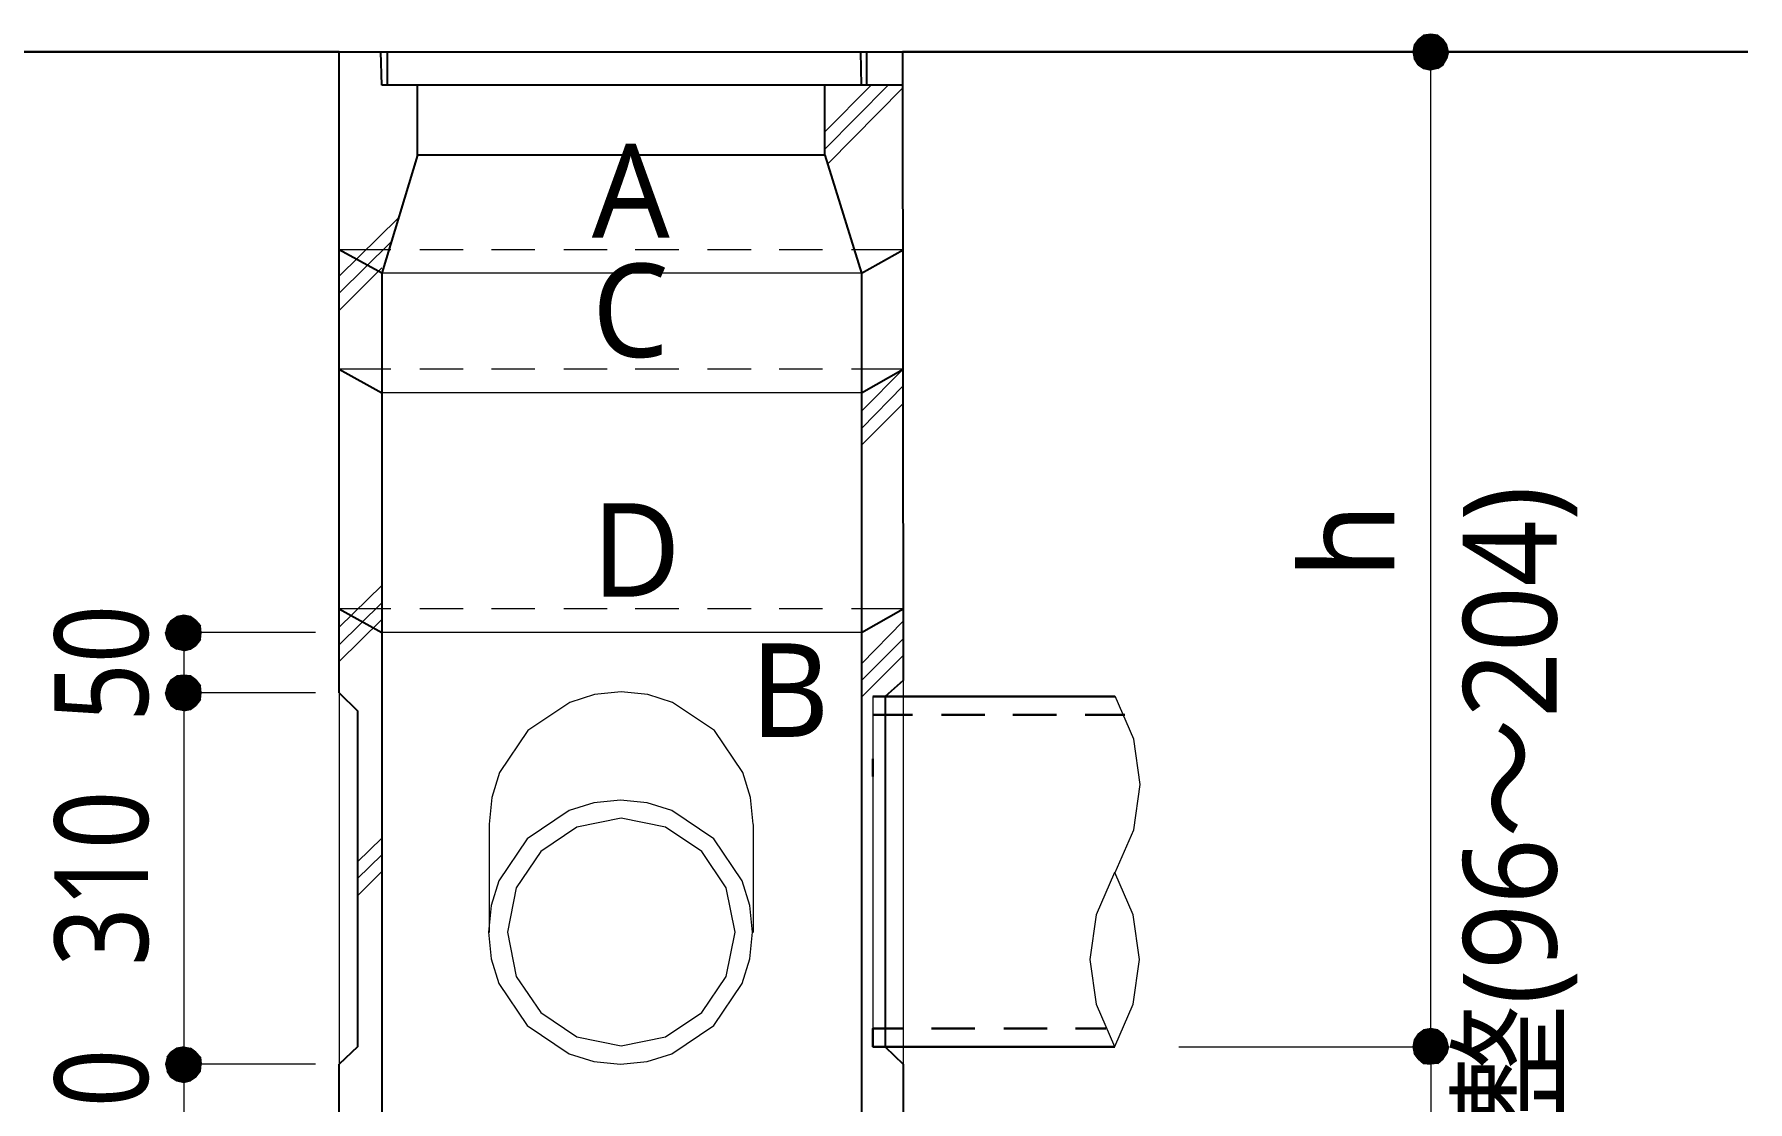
# Model space of a CAD drawing. Header units: millimetres. Extents: x 0 to 420, y 0 to 297.
# Drawn here: x 152.03 to 199.67, y 225.06 to 254.74 of the extents above; entities that cross this region are included whole.
import ezdxf
from ezdxf.enums import TextEntityAlignment as Align

# ---------------------------------------------------------------- set-up
doc = ezdxf.new("R2010")
doc.units = ezdxf.units.MM
doc.styles.add('kst32b', font='NotoSansJP-Variable.ttf')

msp = doc.modelspace()

# ---------------------------------------------------------------- hatches: boundary and pattern name
for points in [[(190.394, 254.445), (190.352, 254.254), (190.86, 254.254), (190.394, 254.445)], [(156.379, 238.548), (156.189, 238.591), (156.189, 238.104), (156.379, 238.548)], [(156.379, 236.897), (156.189, 236.918), (156.189, 236.432), (156.379, 236.897)], [(190.394, 226.78), (190.352, 226.589), (190.86, 226.589), (190.394, 226.78)], [(155.998, 225.637), (156.189, 225.594), (156.189, 226.102), (155.998, 225.637)]]:
    msp.add_hatch(color=7).paths.add_polyline_path(points)
h = msp.add_hatch(color=7)
h.paths.add_polyline_path([(190.86, 254.741), (190.648, 254.72), (190.86, 254.254), (190.86, 254.741)])
h.paths.add_polyline_path([(190.648, 254.72), (190.86, 254.254), (190.5, 254.593), (190.648, 254.72)])
h.paths.add_polyline_path([(190.86, 254.254), (190.5, 254.593), (190.394, 254.445), (190.86, 254.254)])
h = msp.add_hatch(color=7)
h.paths.add_polyline_path([(191.304, 254.445), (191.199, 254.593), (190.86, 254.254), (191.304, 254.445)])
h.paths.add_polyline_path([(191.199, 254.593), (190.86, 254.254), (191.05, 254.72), (191.199, 254.593)])
h.paths.add_polyline_path([(190.86, 254.254), (191.05, 254.72), (190.86, 254.741), (190.86, 254.254)])
h = msp.add_hatch(color=7)
h.paths.add_polyline_path([(191.199, 253.894), (191.304, 254.063), (190.86, 254.254), (191.199, 253.894)])
h.paths.add_polyline_path([(191.304, 254.063), (190.86, 254.254), (191.347, 254.254), (191.304, 254.063)])
h.paths.add_polyline_path([(190.86, 254.254), (191.347, 254.254), (191.304, 254.445), (190.86, 254.254)])
h = msp.add_hatch(color=7)
h.paths.add_polyline_path([(190.352, 254.254), (190.394, 254.063), (190.86, 254.254), (190.352, 254.254)])
h.paths.add_polyline_path([(190.394, 254.063), (190.86, 254.254), (190.5, 253.894), (190.394, 254.063)])
h.paths.add_polyline_path([(190.86, 254.254), (190.5, 253.894), (190.648, 253.788), (190.86, 254.254)])
h = msp.add_hatch(color=7)
h.paths.add_polyline_path([(190.648, 253.788), (190.86, 253.746), (190.86, 254.254), (190.648, 253.788)])
h.paths.add_polyline_path([(190.86, 253.746), (190.86, 254.254), (191.05, 253.788), (190.86, 253.746)])
h.paths.add_polyline_path([(190.86, 254.254), (191.05, 253.788), (191.199, 253.894), (190.86, 254.254)])
h = msp.add_hatch(color=7)
h.paths.add_polyline_path([(155.723, 238.294), (155.681, 238.104), (156.189, 238.104), (155.723, 238.294)])
h.paths.add_polyline_path([(155.681, 238.104), (156.189, 238.104), (155.723, 237.913), (155.681, 238.104)])
h.paths.add_polyline_path([(156.189, 238.104), (155.723, 237.913), (155.829, 237.744), (156.189, 238.104)])
h = msp.add_hatch(color=7)
h.paths.add_polyline_path([(156.189, 238.591), (155.998, 238.548), (156.189, 238.104), (156.189, 238.591)])
h.paths.add_polyline_path([(155.998, 238.548), (156.189, 238.104), (155.829, 238.442), (155.998, 238.548)])
h.paths.add_polyline_path([(156.189, 238.104), (155.829, 238.442), (155.723, 238.294), (156.189, 238.104)])
h = msp.add_hatch(color=7)
h.paths.add_polyline_path([(156.676, 238.104), (156.654, 238.294), (156.189, 238.104), (156.676, 238.104)])
h.paths.add_polyline_path([(156.654, 238.294), (156.189, 238.104), (156.528, 238.442), (156.654, 238.294)])
h.paths.add_polyline_path([(156.189, 238.104), (156.528, 238.442), (156.379, 238.548), (156.189, 238.104)])
h = msp.add_hatch(color=7)
h.paths.add_polyline_path([(155.829, 237.744), (155.998, 237.638), (156.189, 238.104), (155.829, 237.744)])
h.paths.add_polyline_path([(155.998, 237.638), (156.189, 238.104), (156.189, 237.596), (155.998, 237.638)])
h.paths.add_polyline_path([(156.189, 238.104), (156.189, 237.596), (156.379, 237.638), (156.189, 238.104)])
h = msp.add_hatch(color=7)
h.paths.add_polyline_path([(156.379, 237.638), (156.528, 237.744), (156.189, 238.104), (156.379, 237.638)])
h.paths.add_polyline_path([(156.528, 237.744), (156.189, 238.104), (156.654, 237.913), (156.528, 237.744)])
h.paths.add_polyline_path([(156.189, 238.104), (156.654, 237.913), (156.676, 238.104), (156.189, 238.104)])
h = msp.add_hatch(color=7)
h.paths.add_polyline_path([(156.189, 236.918), (155.998, 236.897), (156.189, 236.432), (156.189, 236.918)])
h.paths.add_polyline_path([(155.998, 236.897), (156.189, 236.432), (155.829, 236.791), (155.998, 236.897)])
h.paths.add_polyline_path([(156.189, 236.432), (155.829, 236.791), (155.723, 236.622), (156.189, 236.432)])
h = msp.add_hatch(color=7)
h.paths.add_polyline_path([(156.676, 236.432), (156.654, 236.622), (156.189, 236.432), (156.676, 236.432)])
h.paths.add_polyline_path([(156.654, 236.622), (156.189, 236.432), (156.528, 236.791), (156.654, 236.622)])
h.paths.add_polyline_path([(156.189, 236.432), (156.528, 236.791), (156.379, 236.897), (156.189, 236.432)])
h = msp.add_hatch(color=7)
h.paths.add_polyline_path([(155.723, 236.622), (155.681, 236.432), (156.189, 236.432), (155.723, 236.622)])
h.paths.add_polyline_path([(155.681, 236.432), (156.189, 236.432), (155.723, 236.241), (155.681, 236.432)])
h.paths.add_polyline_path([(156.189, 236.432), (155.723, 236.241), (155.829, 236.072), (156.189, 236.432)])
h = msp.add_hatch(color=7)
h.paths.add_polyline_path([(155.829, 236.072), (155.998, 235.966), (156.189, 236.432), (155.829, 236.072)])
h.paths.add_polyline_path([(155.998, 235.966), (156.189, 236.432), (156.189, 235.924), (155.998, 235.966)])
h.paths.add_polyline_path([(156.189, 236.432), (156.189, 235.924), (156.379, 235.966), (156.189, 236.432)])
h = msp.add_hatch(color=7)
h.paths.add_polyline_path([(156.379, 235.966), (156.528, 236.072), (156.189, 236.432), (156.379, 235.966)])
h.paths.add_polyline_path([(156.528, 236.072), (156.189, 236.432), (156.654, 236.241), (156.528, 236.072)])
h.paths.add_polyline_path([(156.189, 236.432), (156.654, 236.241), (156.676, 236.432), (156.189, 236.432)])
h = msp.add_hatch(color=7)
h.paths.add_polyline_path([(190.86, 227.097), (190.648, 227.055), (190.86, 226.589), (190.86, 227.097)])
h.paths.add_polyline_path([(190.648, 227.055), (190.86, 226.589), (190.5, 226.949), (190.648, 227.055)])
h.paths.add_polyline_path([(190.86, 226.589), (190.5, 226.949), (190.394, 226.78), (190.86, 226.589)])
h = msp.add_hatch(color=7)
h.paths.add_polyline_path([(191.304, 226.78), (191.199, 226.949), (190.86, 226.589), (191.304, 226.78)])
h.paths.add_polyline_path([(191.199, 226.949), (190.86, 226.589), (191.05, 227.055), (191.199, 226.949)])
h.paths.add_polyline_path([(190.86, 226.589), (191.05, 227.055), (190.86, 227.097), (190.86, 226.589)])
h = msp.add_hatch(color=7)
h.paths.add_polyline_path([(191.199, 226.25), (191.304, 226.399), (190.86, 226.589), (191.199, 226.25)])
h.paths.add_polyline_path([(191.304, 226.399), (190.86, 226.589), (191.347, 226.589), (191.304, 226.399)])
h.paths.add_polyline_path([(190.86, 226.589), (191.347, 226.589), (191.304, 226.78), (190.86, 226.589)])
h = msp.add_hatch(color=7)
h.paths.add_polyline_path([(155.998, 226.547), (155.829, 226.441), (156.189, 226.102), (155.998, 226.547)])
h.paths.add_polyline_path([(155.829, 226.441), (156.189, 226.102), (155.723, 226.293), (155.829, 226.441)])
h.paths.add_polyline_path([(156.189, 226.102), (155.723, 226.293), (155.681, 226.102), (156.189, 226.102)])
h = msp.add_hatch(color=7)
h.paths.add_polyline_path([(156.528, 226.441), (156.379, 226.547), (156.189, 226.102), (156.528, 226.441)])
h.paths.add_polyline_path([(156.379, 226.547), (156.189, 226.102), (156.189, 226.589), (156.379, 226.547)])
h.paths.add_polyline_path([(156.189, 226.102), (156.189, 226.589), (155.998, 226.547), (156.189, 226.102)])
h = msp.add_hatch(color=7)
h.paths.add_polyline_path([(156.654, 225.912), (156.676, 226.102), (156.189, 226.102), (156.654, 225.912)])
h.paths.add_polyline_path([(156.676, 226.102), (156.189, 226.102), (156.654, 226.293), (156.676, 226.102)])
h.paths.add_polyline_path([(156.189, 226.102), (156.654, 226.293), (156.528, 226.441), (156.189, 226.102)])
h = msp.add_hatch(color=7)
h.paths.add_polyline_path([(190.352, 226.589), (190.394, 226.399), (190.86, 226.589), (190.352, 226.589)])
h.paths.add_polyline_path([(190.394, 226.399), (190.86, 226.589), (190.5, 226.25), (190.394, 226.399)])
h.paths.add_polyline_path([(190.86, 226.589), (190.5, 226.25), (190.648, 226.123), (190.86, 226.589)])
h = msp.add_hatch(color=7)
h.paths.add_polyline_path([(190.648, 226.123), (190.86, 226.102), (190.86, 226.589), (190.648, 226.123)])
h.paths.add_polyline_path([(190.86, 226.102), (190.86, 226.589), (191.05, 226.123), (190.86, 226.102)])
h.paths.add_polyline_path([(190.86, 226.589), (191.05, 226.123), (191.199, 226.25), (190.86, 226.589)])
h = msp.add_hatch(color=7)
h.paths.add_polyline_path([(155.681, 226.102), (155.723, 225.912), (156.189, 226.102), (155.681, 226.102)])
h.paths.add_polyline_path([(155.723, 225.912), (156.189, 226.102), (155.829, 225.742), (155.723, 225.912)])
h.paths.add_polyline_path([(156.189, 226.102), (155.829, 225.742), (155.998, 225.637), (156.189, 226.102)])
h = msp.add_hatch(color=7)
h.paths.add_polyline_path([(156.189, 225.594), (156.379, 225.637), (156.189, 226.102), (156.189, 225.594)])
h.paths.add_polyline_path([(156.379, 225.637), (156.189, 226.102), (156.528, 225.742), (156.379, 225.637)])
h.paths.add_polyline_path([(156.189, 226.102), (156.528, 225.742), (156.654, 225.912), (156.189, 226.102)])

# ---------------------------------------------------------------- linework, layer by layer
at = {"lineweight": 0}
for points in [[(190.394, 254.445), (190.352, 254.254), (190.86, 254.254)], [(190.86, 254.254), (190.5, 254.593), (190.394, 254.445)], [(190.648, 254.72), (190.86, 254.254), (190.5, 254.593)], [(190.86, 254.741), (190.648, 254.72), (190.86, 254.254)], [(190.86, 254.254), (191.05, 254.72), (190.86, 254.741)], [(191.199, 254.593), (190.86, 254.254), (191.05, 254.72)], [(191.304, 254.445), (191.199, 254.593), (190.86, 254.254)], [(190.86, 254.254), (191.347, 254.254), (191.304, 254.445)], [(190.352, 254.254), (190.394, 254.063), (190.86, 254.254)], [(190.394, 254.063), (190.86, 254.254), (190.5, 253.894)], [(190.86, 254.254), (190.5, 253.894), (190.648, 253.788)], [(190.648, 253.788), (190.86, 253.746), (190.86, 254.254)], [(190.86, 253.746), (190.86, 254.254), (191.05, 253.788)], [(190.86, 254.254), (191.05, 253.788), (191.199, 253.894)], [(191.199, 253.894), (191.304, 254.063), (190.86, 254.254)], [(191.304, 254.063), (190.86, 254.254), (191.347, 254.254)], [(155.723, 238.294), (155.681, 238.104), (156.189, 238.104)], [(156.189, 238.104), (155.829, 238.442), (155.723, 238.294)], [(155.998, 238.548), (156.189, 238.104), (155.829, 238.442)], [(156.189, 238.591), (155.998, 238.548), (156.189, 238.104)], [(156.379, 238.548), (156.189, 238.591), (156.189, 238.104)], [(156.189, 238.104), (156.528, 238.442), (156.379, 238.548)], [(156.654, 238.294), (156.189, 238.104), (156.528, 238.442)], [(156.676, 238.104), (156.654, 238.294), (156.189, 238.104)], [(155.681, 238.104), (156.189, 238.104), (155.723, 237.913)], [(156.189, 238.104), (155.723, 237.913), (155.829, 237.744)], [(155.829, 237.744), (155.998, 237.638), (156.189, 238.104)], [(155.998, 237.638), (156.189, 238.104), (156.189, 237.596)], [(156.189, 238.104), (156.189, 237.596), (156.379, 237.638)], [(156.379, 237.638), (156.528, 237.744), (156.189, 238.104)], [(156.528, 237.744), (156.189, 238.104), (156.654, 237.913)], [(156.189, 238.104), (156.654, 237.913), (156.676, 238.104)], [(156.189, 236.432), (155.829, 236.791), (155.723, 236.622)], [(155.998, 236.897), (156.189, 236.432), (155.829, 236.791)], [(156.189, 236.918), (155.998, 236.897), (156.189, 236.432)], [(156.379, 236.897), (156.189, 236.918), (156.189, 236.432)], [(156.189, 236.432), (156.528, 236.791), (156.379, 236.897)], [(156.654, 236.622), (156.189, 236.432), (156.528, 236.791)], [(155.723, 236.622), (155.681, 236.432), (156.189, 236.432)], [(155.681, 236.432), (156.189, 236.432), (155.723, 236.241)], [(156.189, 236.432), (155.723, 236.241), (155.829, 236.072)], [(155.829, 236.072), (155.998, 235.966), (156.189, 236.432)], [(155.998, 235.966), (156.189, 236.432), (156.189, 235.924)], [(156.676, 236.432), (156.654, 236.622), (156.189, 236.432)], [(156.189, 236.432), (156.189, 235.924), (156.379, 235.966)], [(156.379, 235.966), (156.528, 236.072), (156.189, 236.432)], [(156.528, 236.072), (156.189, 236.432), (156.654, 236.241)], [(156.189, 236.432), (156.654, 236.241), (156.676, 236.432)], [(190.394, 226.78), (190.352, 226.589), (190.86, 226.589)], [(190.86, 226.589), (190.5, 226.949), (190.394, 226.78)], [(190.648, 227.055), (190.86, 226.589), (190.5, 226.949)], [(190.86, 227.097), (190.648, 227.055), (190.86, 226.589)], [(190.86, 226.589), (191.05, 227.055), (190.86, 227.097)], [(191.199, 226.949), (190.86, 226.589), (191.05, 227.055)], [(191.304, 226.78), (191.199, 226.949), (190.86, 226.589)], [(190.86, 226.589), (191.347, 226.589), (191.304, 226.78)], [(156.189, 226.102), (155.723, 226.293), (155.681, 226.102)], [(155.829, 226.441), (156.189, 226.102), (155.723, 226.293)], [(155.998, 226.547), (155.829, 226.441), (156.189, 226.102)], [(156.189, 226.102), (156.189, 226.589), (155.998, 226.547)], [(156.379, 226.547), (156.189, 226.102), (156.189, 226.589)], [(156.528, 226.441), (156.379, 226.547), (156.189, 226.102)], [(156.189, 226.102), (156.654, 226.293), (156.528, 226.441)], [(156.676, 226.102), (156.189, 226.102), (156.654, 226.293)], [(190.352, 226.589), (190.394, 226.399), (190.86, 226.589)], [(190.394, 226.399), (190.86, 226.589), (190.5, 226.25)], [(190.86, 226.589), (190.5, 226.25), (190.648, 226.123)], [(190.648, 226.123), (190.86, 226.102), (190.86, 226.589)], [(190.86, 226.102), (190.86, 226.589), (191.05, 226.123)], [(190.86, 226.589), (191.05, 226.123), (191.199, 226.25)], [(191.199, 226.25), (191.304, 226.399), (190.86, 226.589)], [(191.304, 226.399), (190.86, 226.589), (191.347, 226.589)], [(155.681, 226.102), (155.723, 225.912), (156.189, 226.102)], [(155.723, 225.912), (156.189, 226.102), (155.829, 225.742)], [(156.189, 226.102), (155.829, 225.742), (155.998, 225.637)], [(155.998, 225.637), (156.189, 225.594), (156.189, 226.102)], [(156.189, 225.594), (156.379, 225.637), (156.189, 226.102)], [(156.379, 225.637), (156.189, 226.102), (156.528, 225.742)], [(156.189, 226.102), (156.528, 225.742), (156.654, 225.912)], [(156.654, 225.912), (156.676, 226.102), (156.189, 226.102)]]:
    msp.add_lwpolyline(points, close=True, dxfattribs=at)
at = {"lineweight": 30}
for points in [[(160.507, 254.254), (137.075, 254.254)], [(176.17, 254.254), (199.665, 254.254)], [(182.076, 236.326), (175.345, 236.326)], [(175.345, 235.818), (176.445, 235.818)], [(177.25, 235.818), (178.456, 235.818)], [(179.239, 235.818), (180.446, 235.818)], [(181.25, 235.818), (182.351, 235.818)], [(175.345, 234.59), (175.345, 234.103)], [(176.191, 227.097), (175.345, 227.097), (175.345, 226.589), (182.076, 226.589)], [(178.181, 227.097), (176.975, 227.097)], [(180.192, 227.097), (178.985, 227.097)], [(181.822, 227.097), (180.975, 227.097)]]:
    msp.add_lwpolyline(points, dxfattribs=at)
at = {"lineweight": 25}
for points in [[(160.507, 254.254), (176.17, 254.254)], [(160.507, 236.432), (160.507, 254.254)], [(161.692, 253.323), (161.671, 254.254)], [(161.84, 254.254), (161.84, 253.323)], [(175.027, 253.323), (175.006, 254.254)], [(175.175, 253.323), (175.175, 254.254)], [(176.17, 254.254), (176.191, 236.77)], [(176.191, 253.323), (161.692, 253.323)], [(174.011, 251.375), (162.687, 251.375), (162.687, 253.323)], [(174.011, 251.375), (174.011, 253.323)], [(162.687, 251.375), (161.692, 248.095)], [(174.011, 251.375), (175.027, 248.095)], [(161.692, 248.095), (160.507, 248.751)], [(175.027, 248.095), (176.191, 248.751)], [(161.692, 248.095), (161.692, 222.102)], [(175.027, 248.095), (175.027, 222.102)], [(160.507, 245.428), (161.692, 244.771)], [(175.027, 244.771), (176.191, 245.428)], [(160.507, 238.76), (161.692, 238.104)], [(175.027, 238.104), (176.191, 238.76)], [(176.191, 236.77), (175.683, 236.326), (175.683, 226.589), (176.191, 226.102)], [(160.507, 236.432), (161.015, 235.924), (161.015, 226.589), (160.507, 226.102)], [(160.507, 222.102), (160.507, 226.102)], [(176.191, 226.102), (176.191, 222.102)]]:
    msp.add_lwpolyline(points, dxfattribs=at)
at = {"lineweight": 13}
for points in [[(183.854, 226.589), (190.86, 226.589), (190.86, 254.254)], [(175.302, 253.323), (174.011, 252.031)], [(174.011, 251.545), (175.768, 253.323)], [(176.191, 253.259), (174.096, 251.142)], [(160.507, 248.01), (162.158, 249.64)], [(161.946, 248.962), (160.507, 247.544)], [(161.946, 248.751), (160.507, 248.751)], [(163.957, 248.751), (162.751, 248.751)], [(165.947, 248.751), (164.74, 248.751)], [(167.958, 248.751), (166.751, 248.751)], [(169.947, 248.751), (168.741, 248.751)], [(171.958, 248.751), (170.752, 248.751)], [(173.948, 248.751), (172.741, 248.751)], [(176.191, 248.751), (174.752, 248.751)], [(161.692, 248.243), (160.507, 247.057)], [(175.027, 248.095), (161.692, 248.095)], [(161.946, 245.428), (160.507, 245.428)], [(163.957, 245.428), (162.751, 245.428)], [(165.947, 245.428), (164.74, 245.428)], [(167.958, 245.428), (166.751, 245.428)], [(169.947, 245.428), (168.741, 245.428)], [(171.958, 245.428), (170.752, 245.428)], [(173.948, 245.428), (172.741, 245.428)], [(176.191, 245.428), (174.752, 245.428)], [(175.027, 244.263), (176.191, 245.428)], [(176.191, 244.962), (175.027, 243.776)], [(175.027, 244.771), (161.692, 244.771)], [(176.191, 244.475), (175.027, 243.311)], [(160.507, 238.252), (161.692, 239.416)], [(161.692, 238.929), (160.507, 237.765)], [(161.946, 238.76), (160.507, 238.76)], [(163.957, 238.76), (162.751, 238.76)], [(165.947, 238.76), (164.74, 238.76)], [(167.958, 238.76), (166.751, 238.76)], [(169.947, 238.76), (168.741, 238.76)], [(171.958, 238.76), (170.752, 238.76)], [(173.948, 238.76), (172.741, 238.76)], [(176.191, 238.76), (174.752, 238.76)], [(160.507, 237.299), (161.692, 238.464)], [(175.027, 237.236), (176.191, 238.421)], [(156.189, 238.104), (156.189, 236.432)], [(159.851, 238.104), (156.189, 238.104)], [(175.027, 238.104), (161.692, 238.104)], [(176.191, 237.934), (175.027, 236.77)], [(176.191, 237.469), (175.027, 236.305)], [(176.191, 236.77), (176.191, 226.102)], [(159.851, 236.432), (156.189, 236.432), (156.189, 226.102)], [(160.507, 236.432), (160.507, 226.102)], [(172.022, 232.78), (171.947, 233.521), (171.733, 234.21), (170.946, 235.377), (169.779, 236.164), (169.089, 236.378), (168.349, 236.453), (167.609, 236.378), (166.92, 236.164), (165.752, 235.377), (164.965, 234.21), (164.751, 233.521), (164.677, 232.78)], [(175.345, 236.326), (175.345, 227.097)], [(182.085, 231.428), (182.602, 232.618), (182.774, 233.881), (182.602, 235.144), (182.085, 236.334)], [(164.677, 232.77), (164.677, 229.764)], [(172.021, 232.77), (172.021, 229.764)], [(161.015, 231.733), (161.692, 232.389)], [(161.692, 231.923), (161.015, 231.267)], [(161.015, 230.78), (161.692, 231.457)], [(182.063, 231.43), (181.549, 230.258), (181.377, 229.013), (181.549, 227.768), (182.063, 226.595)], [(182.067, 226.595), (182.582, 227.768), (182.753, 229.013), (182.582, 230.258), (182.067, 231.43)], [(190.86, 226.589), (190.86, 223.753), (190.86, 222.102), (190.86, 218.757)], [(159.851, 226.102), (156.189, 226.102), (156.189, 222.102)]]:
    msp.add_lwpolyline(points, dxfattribs=at)
for points in [[(172, 229.775), (171.926, 230.515), (171.712, 231.204), (170.925, 232.372), (169.757, 233.159), (169.068, 233.373), (168.328, 233.447), (167.588, 233.373), (166.898, 233.159), (165.731, 232.372), (164.944, 231.204), (164.73, 230.515), (164.656, 229.775), (164.73, 229.035), (164.944, 228.345), (165.731, 227.178), (166.898, 226.391), (167.588, 226.177), (168.328, 226.102), (169.068, 226.177), (169.757, 226.391), (170.925, 227.178), (171.712, 228.345), (171.926, 229.035)], [(171.514, 229.775), (171.265, 231.006), (170.587, 232.012), (169.581, 232.69), (168.349, 232.939), (167.117, 232.69), (166.112, 232.012), (165.433, 231.006), (165.185, 229.775), (165.433, 228.543), (166.112, 227.537), (167.117, 226.859), (168.349, 226.61), (169.581, 226.859), (170.587, 227.537), (171.265, 228.543)]]:
    msp.add_lwpolyline(points, close=True, dxfattribs=at)

# ---------------------------------------------------------------- texts
at = {"style": 'kst32b'}
for s, p in [('A', (167.534, 249.089)), ('C', (167.534, 245.766)), ('D', (167.534, 239.099)), ('B', (171.937, 235.204))]:
    msp.add_text(s, height=2.599, dxfattribs=at).set_placement(p)
for s, p, p2 in [('調整(96～204)', (194.352, 221.065), (194.352, 242.181)), ('50', (155.194, 235.627), (155.194, 238.876)), ('310', (155.194, 228.833), (155.194, 233.706)), ('120', (155.194, 221.657), (155.194, 226.53))]:
    msp.add_text(s, height=2.5989, dxfattribs=at).set_placement(p, p2, align=Align.FIT)
msp.add_text('h', height=2.599, rotation=90, dxfattribs=at).set_placement((189.844, 239.607))

doc.saveas('drawing.dxf')
